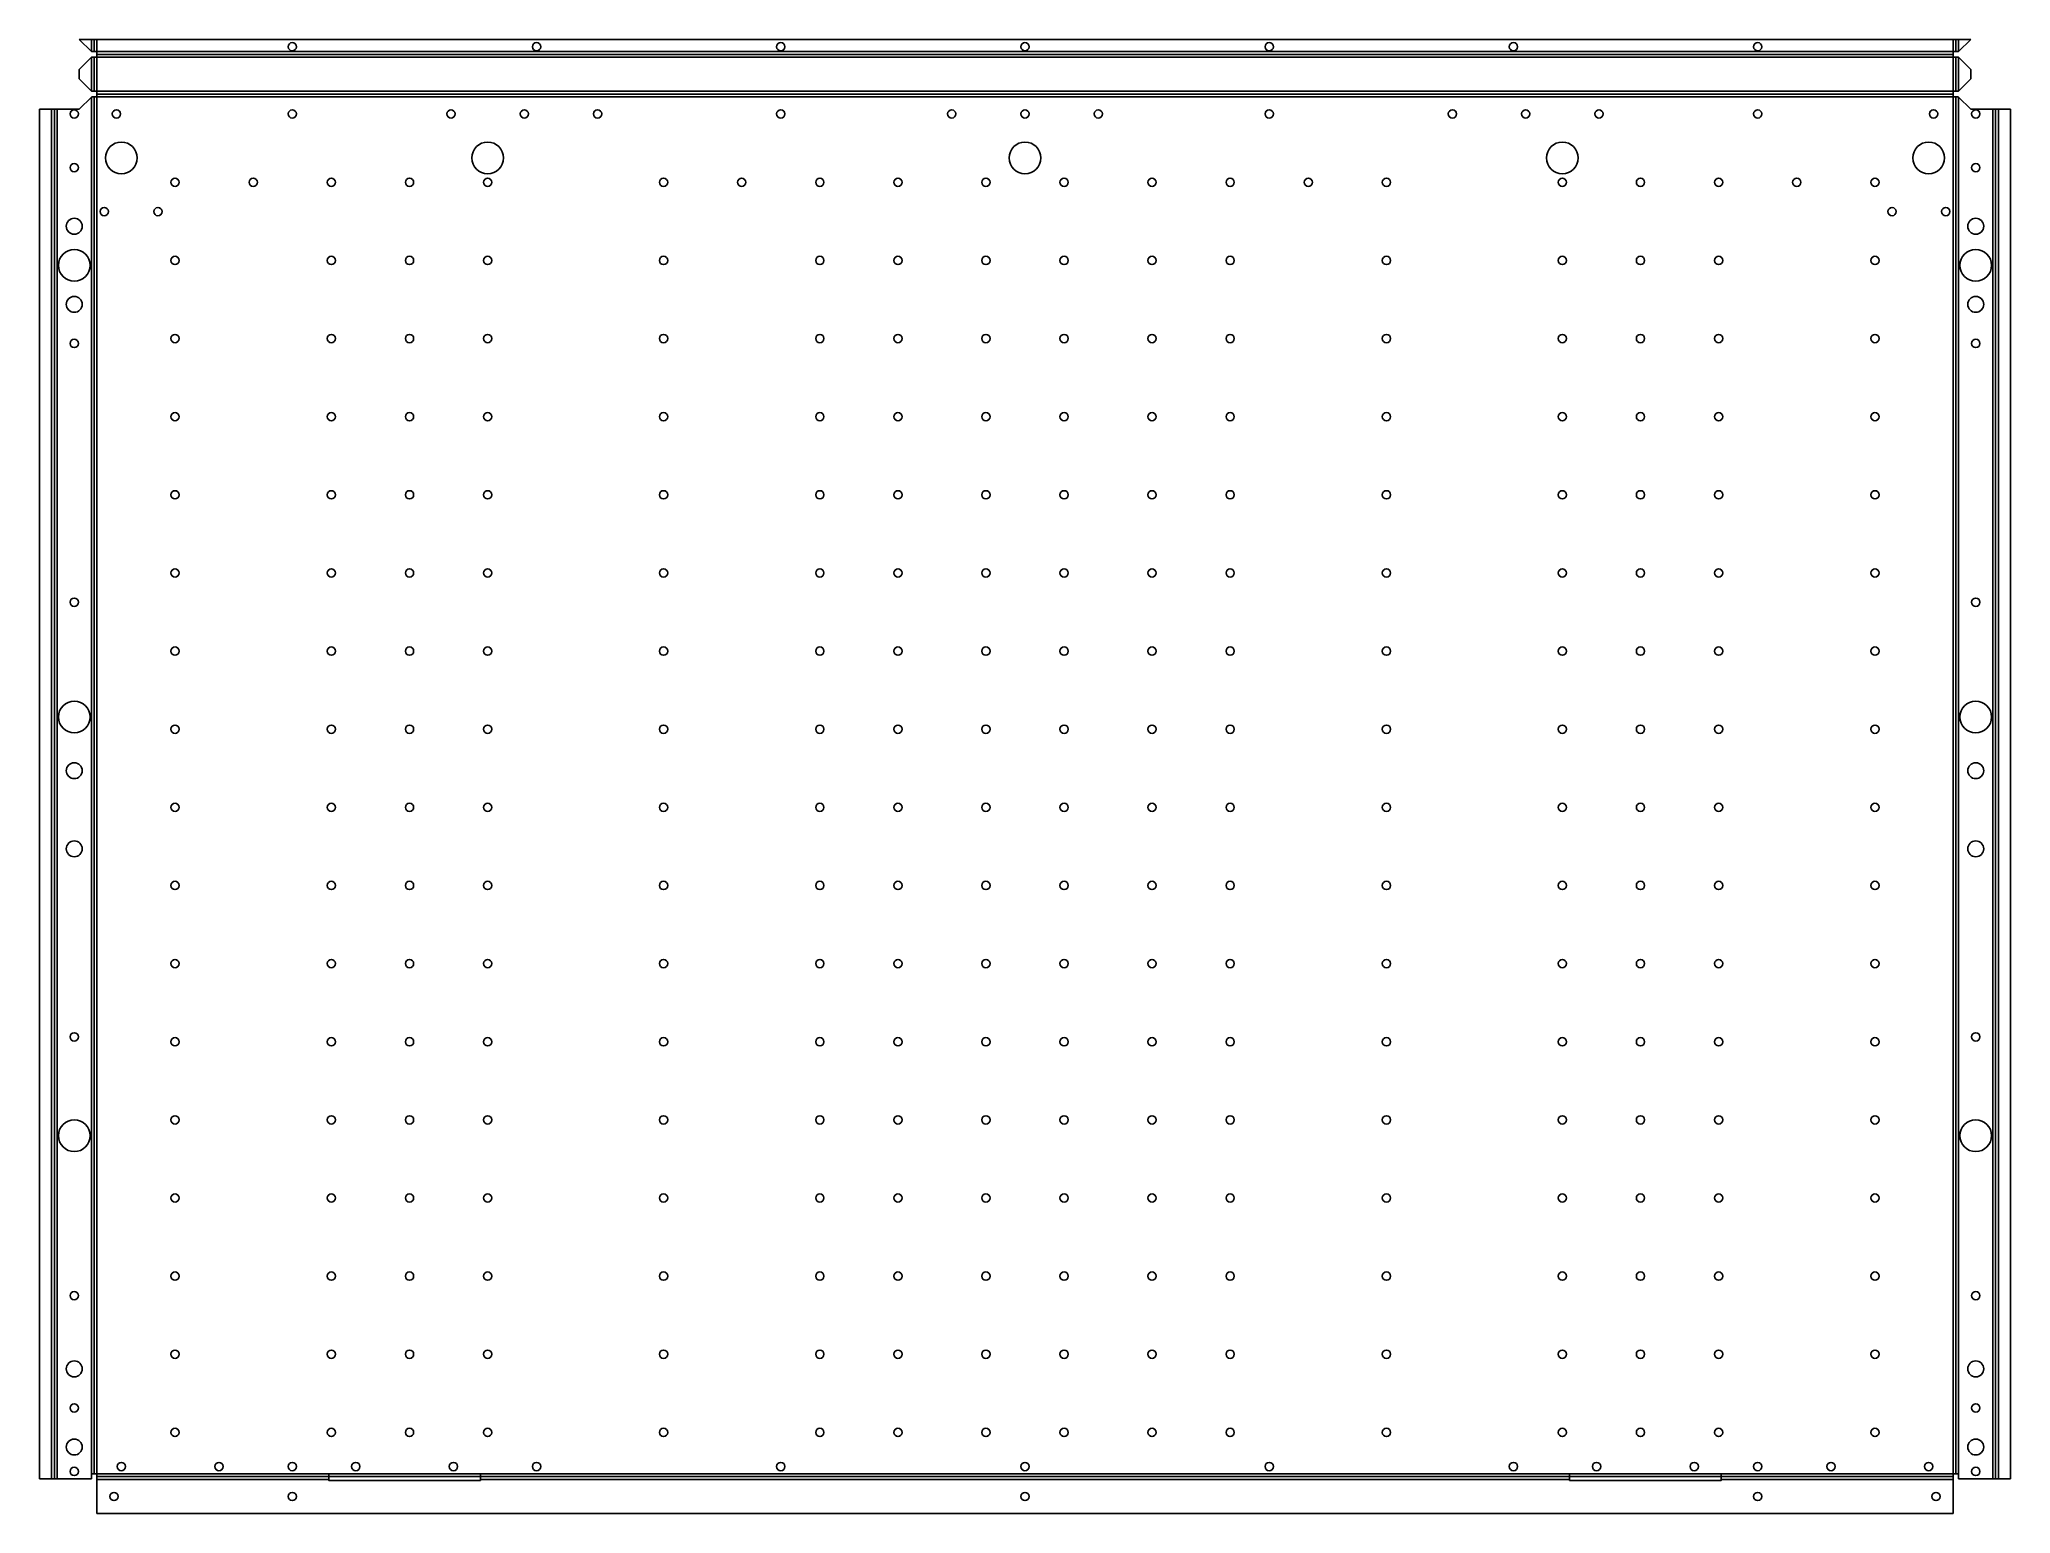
# Model space of a CAD drawing. Header units: millimetres. Extents: x -24 to 784, y 0 to 604.
import ezdxf

# ---------------------------------------------------------------- set-up
doc = ezdxf.new("R2010")
doc.units = ezdxf.units.MM

msp = doc.modelspace()

# ---------------------------------------------------------------- linework, layer by layer
at = {"layer": 'BEND'}
for p, q in [((-1.13, 603.79, 0), (-1.13, 598.82, 0)), ((0, 597.65, 0), (760, 597.65)), ((761.13, 598.82, 0), (761.13, 603.79, 0)), ((-1.13, 596.49, 0), (-1.13, 582.56, 0)), ((761.13, 582.56, 0), (761.13, 596.49, 0)), ((760, 581.39), (0, 581.39)), ((-17.39, 575.16, 0), (-17.39, 14.26)), ((-1.13, 16.26), (-1.13, 580.23)), ((761.13, 16.26), (761.13, 580.23)), ((777.39, 14.26, 0), (777.39, 575.16)), ((0, 15.13), (760, 15.13))]:
    msp.add_line(p, q, dxfattribs=at)
at = {"layer": 'BEND_EXTENT'}
for p, q in [((-2.26, 598.86, 0), (-2.26, 603.79, 0)), ((0, 603.79, 0), (0, 598.79)), ((0, 598.79), (760, 598.79, 0)), ((760, 598.79, 0), (760, 603.79, 0)), ((762.26, 603.79, 0), (762.26, 598.86, 0)), ((-2.26, 582.59, 0), (-2.26, 596.45, 0)), ((762.26, 596.45, 0), (762.26, 582.59, 0)), ((-18.52, 14.26, 0), (-18.52, 575.16, 0)), ((-16.26, 575.16, 0), (-16.26, 14.26, 0)), ((-2.26, 580.19, 0), (-2.26, 16.26, 0)), ((0, 16.26, 0), (0, 580.26)), ((0, 580.26), (760, 580.26)), ((760, 580.26), (760, 16.26, 0)), ((762.26, 16.26, 0), (762.26, 580.19, 0)), ((776.26, 575.16), (776.26, 14.26)), ((778.52, 575.16), (778.52, 14.26)), ((0, 16.26, 0), (95, 16.26)), ((157, 16.26), (603, 16.26)), ((665, 16.26), (760, 16.26, 0)), ((95, 14), (0, 14)), ((603, 14), (157, 14)), ((760, 14), (665, 14))]:
    msp.add_line(p, q, dxfattribs=at)
msp.add_lwpolyline([(760, 582.52), (0, 582.52), (0, 596.52), (760, 596.52)], close=True, dxfattribs=at)
at = {"layer": 'INTERIOR_PROFILES'}
for points in [[(157, 13.5), (157, 16.26), (95, 16.26), (95, 13.5)], [(603, 13.5), (665, 13.5), (665, 16.26), (603, 16.26)]]:
    msp.add_lwpolyline(points, close=True, dxfattribs=at)
at = {"layer": 'INTERIOR_PROFILES', "extrusion": (0, 0, -1)}
for centre, radius in [((-80, 600.79), 1.7), ((-180, 600.79), 1.7), ((-280, 600.79), 1.7), ((-380, 600.79), 1.7), ((-480, 600.79), 1.7), ((-580, 600.79), 1.7), ((-680, 600.79), 1.7), ((9.26, 573.26), 1.7), ((-8, 573.26), 1.7), ((-80, 573.26), 1.7), ((-145, 573.26), 1.7), ((-175, 573.26), 1.7), ((-205, 573.26), 1.7), ((-280, 573.26), 1.7), ((-350, 573.26), 1.7), ((-380, 573.26), 1.7), ((-410, 573.26), 1.7), ((-480, 573.26), 1.7), ((-555, 573.26), 1.7), ((-585, 573.26), 1.7), ((-615, 573.26), 1.7), ((-680, 573.26), 1.7), ((-752, 573.26), 1.7), ((-769.26, 573.26), 1.7), ((-10, 555.26), 6.5), ((-160, 555.26), 6.5), ((-380, 555.26), 6.5), ((-600, 555.26), 6.5), ((-750, 555.26), 6.5), ((9.26, 551.26), 1.7), ((-769.26, 551.26), 1.7), ((-32, 545.26), 1.7), ((-64, 545.26), 1.7), ((-96, 545.26), 1.7), ((-128, 545.26), 1.7), ((-160, 545.26), 1.7), ((-232, 545.26), 1.7), ((-264, 545.26), 1.7), ((-296, 545.26), 1.7), ((-328, 545.26), 1.7), ((-364, 545.26), 1.7), ((-396, 545.26), 1.7), ((-432, 545.26), 1.7), ((-464, 545.26), 1.7), ((-496, 545.26), 1.7), ((-528, 545.26), 1.7), ((-600, 545.26), 1.7), ((-632, 545.26), 1.7), ((-664, 545.26), 1.7), ((-696, 545.26), 1.7), ((-728, 545.26), 1.7), ((-3, 533.26), 1.7), ((-25, 533.26), 1.7), ((-735, 533.26), 1.7), ((-757, 533.26), 1.7), ((9.26, 527.26), 3.25), ((-769.26, 527.26), 3.25), ((9.26, 511.26), 6.5), ((-769.26, 511.26), 6.5), ((-32, 513.26), 1.7), ((-96, 513.26), 1.7), ((-128, 513.26), 1.7), ((-160, 513.26), 1.7), ((-232, 513.26), 1.7), ((-296, 513.26), 1.7), ((-328, 513.26), 1.7), ((-364, 513.26), 1.7), ((-396, 513.26), 1.7), ((-432, 513.26), 1.7), ((-464, 513.26), 1.7), ((-528, 513.26), 1.7), ((-600, 513.26), 1.7), ((-632, 513.26), 1.7), ((-664, 513.26), 1.7), ((-728, 513.26), 1.7), ((9.26, 495.26), 3.25), ((-769.26, 495.26), 3.25), ((9.26, 479.26), 1.7), ((-32, 481.26), 1.7), ((-96, 481.26), 1.7), ((-128, 481.26), 1.7), ((-160, 481.26), 1.7), ((-232, 481.26), 1.7), ((-296, 481.26), 1.7), ((-328, 481.26), 1.7), ((-364, 481.26), 1.7), ((-396, 481.26), 1.7), ((-432, 481.26), 1.7), ((-464, 481.26), 1.7), ((-528, 481.26), 1.7), ((-600, 481.26), 1.7), ((-632, 481.26), 1.7), ((-664, 481.26), 1.7), ((-728, 481.26), 1.7), ((-769.26, 479.26), 1.7), ((-32, 449.26), 1.7), ((-96, 449.26), 1.7), ((-128, 449.26), 1.7), ((-160, 449.26), 1.7), ((-232, 449.26), 1.7), ((-296, 449.26), 1.7), ((-328, 449.26), 1.7), ((-364, 449.26), 1.7), ((-396, 449.26), 1.7), ((-432, 449.26), 1.7), ((-464, 449.26), 1.7), ((-528, 449.26), 1.7), ((-600, 449.26), 1.7), ((-632, 449.26), 1.7), ((-664, 449.26), 1.7), ((-728, 449.26), 1.7), ((-32, 417.26), 1.7), ((-96, 417.26), 1.7), ((-128, 417.26), 1.7), ((-160, 417.26), 1.7), ((-232, 417.26), 1.7), ((-296, 417.26), 1.7), ((-328, 417.26), 1.7), ((-364, 417.26), 1.7), ((-396, 417.26), 1.7), ((-432, 417.26), 1.7), ((-464, 417.26), 1.7), ((-528, 417.26), 1.7), ((-600, 417.26), 1.7), ((-632, 417.26), 1.7), ((-664, 417.26), 1.7), ((-728, 417.26), 1.7), ((-32, 385.26), 1.7), ((-96, 385.26), 1.7), ((-128, 385.26), 1.7), ((-160, 385.26), 1.7), ((-232, 385.26), 1.7), ((-296, 385.26), 1.7), ((-328, 385.26), 1.7), ((-364, 385.26), 1.7), ((-396, 385.26), 1.7), ((-432, 385.26), 1.7), ((-464, 385.26), 1.7), ((-528, 385.26), 1.7), ((-600, 385.26), 1.7), ((-632, 385.26), 1.7), ((-664, 385.26), 1.7), ((-728, 385.26), 1.7), ((9.26, 373.26), 1.7), ((-769.26, 373.26), 1.7), ((-32, 353.26), 1.7), ((-96, 353.26), 1.7), ((-128, 353.26), 1.7), ((-160, 353.26), 1.7), ((-232, 353.26), 1.7), ((-296, 353.26), 1.7), ((-328, 353.26), 1.7), ((-364, 353.26), 1.7), ((-396, 353.26), 1.7), ((-432, 353.26), 1.7), ((-464, 353.26), 1.7), ((-528, 353.26), 1.7), ((-600, 353.26), 1.7), ((-632, 353.26), 1.7), ((-664, 353.26), 1.7), ((-728, 353.26), 1.7), ((9.26, 326.26), 6.5), ((-769.26, 326.26), 6.5), ((-32, 321.26), 1.7), ((-96, 321.26), 1.7), ((-128, 321.26), 1.7), ((-160, 321.26), 1.7), ((-232, 321.26), 1.7), ((-296, 321.26), 1.7), ((-328, 321.26), 1.7), ((-364, 321.26), 1.7), ((-396, 321.26), 1.7), ((-432, 321.26), 1.7), ((-464, 321.26), 1.7), ((-528, 321.26), 1.7), ((-600, 321.26), 1.7), ((-632, 321.26), 1.7), ((-664, 321.26), 1.7), ((-728, 321.26), 1.7), ((9.26, 304.26), 3.25), ((-769.26, 304.26), 3.25), ((-32, 289.26), 1.7), ((-96, 289.26), 1.7), ((-128, 289.26), 1.7), ((-160, 289.26), 1.7), ((-232, 289.26), 1.7), ((-296, 289.26), 1.7), ((-328, 289.26), 1.7), ((-364, 289.26), 1.7), ((-396, 289.26), 1.7), ((-432, 289.26), 1.7), ((-464, 289.26), 1.7), ((-528, 289.26), 1.7), ((-600, 289.26), 1.7), ((-632, 289.26), 1.7), ((-664, 289.26), 1.7), ((-728, 289.26), 1.7), ((9.26, 272.26), 3.25), ((-769.26, 272.26), 3.25), ((-32, 257.26), 1.7), ((-96, 257.26), 1.7), ((-128, 257.26), 1.7), ((-160, 257.26), 1.7), ((-232, 257.26), 1.7), ((-296, 257.26), 1.7), ((-328, 257.26), 1.7), ((-364, 257.26), 1.7), ((-396, 257.26), 1.7), ((-432, 257.26), 1.7), ((-464, 257.26), 1.7), ((-528, 257.26), 1.7), ((-600, 257.26), 1.7), ((-632, 257.26), 1.7), ((-664, 257.26), 1.7), ((-728, 257.26), 1.7), ((-32, 225.26), 1.7), ((-96, 225.26), 1.7), ((-128, 225.26), 1.7), ((-160, 225.26), 1.7), ((-232, 225.26), 1.7), ((-296, 225.26), 1.7), ((-328, 225.26), 1.7), ((-364, 225.26), 1.7), ((-396, 225.26), 1.7), ((-432, 225.26), 1.7), ((-464, 225.26), 1.7), ((-528, 225.26), 1.7), ((-600, 225.26), 1.7), ((-632, 225.26), 1.7), ((-664, 225.26), 1.7), ((-728, 225.26), 1.7), ((9.26, 195.26), 1.7), ((-32, 193.26), 1.7), ((-96, 193.26), 1.7), ((-128, 193.26), 1.7), ((-160, 193.26), 1.7), ((-232, 193.26), 1.7), ((-296, 193.26), 1.7), ((-328, 193.26), 1.7), ((-364, 193.26), 1.7), ((-396, 193.26), 1.7), ((-432, 193.26), 1.7), ((-464, 193.26), 1.7), ((-528, 193.26), 1.7), ((-600, 193.26), 1.7), ((-632, 193.26), 1.7), ((-664, 193.26), 1.7), ((-728, 193.26), 1.7), ((-769.26, 195.26), 1.7), ((-32, 161.26), 1.7), ((-96, 161.26), 1.7), ((-128, 161.26), 1.7), ((-160, 161.26), 1.7), ((-232, 161.26), 1.7), ((-296, 161.26), 1.7), ((-328, 161.26), 1.7), ((-364, 161.26), 1.7), ((-396, 161.26), 1.7), ((-432, 161.26), 1.7), ((-464, 161.26), 1.7), ((-528, 161.26), 1.7), ((-600, 161.26), 1.7), ((-632, 161.26), 1.7), ((-664, 161.26), 1.7), ((-728, 161.26), 1.7), ((9.26, 154.76), 6.5), ((-769.26, 154.76), 6.5), ((-32, 129.26), 1.7), ((-96, 129.26), 1.7), ((-128, 129.26), 1.7), ((-160, 129.26), 1.7), ((-232, 129.26), 1.7), ((-296, 129.26), 1.7), ((-328, 129.26), 1.7), ((-364, 129.26), 1.7), ((-396, 129.26), 1.7), ((-432, 129.26), 1.7), ((-464, 129.26), 1.7), ((-528, 129.26), 1.7), ((-600, 129.26), 1.7), ((-632, 129.26), 1.7), ((-664, 129.26), 1.7), ((-728, 129.26), 1.7), ((-32, 97.26), 1.7), ((-96, 97.26), 1.7), ((-128, 97.26), 1.7), ((-160, 97.26), 1.7), ((-232, 97.26), 1.7), ((-296, 97.26), 1.7), ((-328, 97.26), 1.7), ((-364, 97.26), 1.7), ((-396, 97.26), 1.7), ((-432, 97.26), 1.7), ((-464, 97.26), 1.7), ((-528, 97.26), 1.7), ((-600, 97.26), 1.7), ((-632, 97.26), 1.7), ((-664, 97.26), 1.7), ((-728, 97.26), 1.7), ((9.26, 89.26), 1.7), ((-769.26, 89.26), 1.7), ((-32, 65.26), 1.7), ((-96, 65.26), 1.7), ((-128, 65.26), 1.7), ((-160, 65.26), 1.7), ((-232, 65.26), 1.7), ((-296, 65.26), 1.7), ((-328, 65.26), 1.7), ((-364, 65.26), 1.7), ((-396, 65.26), 1.7), ((-432, 65.26), 1.7), ((-464, 65.26), 1.7), ((-528, 65.26), 1.7), ((-600, 65.26), 1.7), ((-632, 65.26), 1.7), ((-664, 65.26), 1.7), ((-728, 65.26), 1.7), ((9.26, 59.26), 3.25), ((-769.26, 59.26), 3.25), ((9.26, 43.26), 1.7), ((-769.26, 43.26), 1.7), ((-32, 33.26), 1.7), ((-96, 33.26), 1.7), ((-128, 33.26), 1.7), ((-160, 33.26), 1.7), ((-232, 33.26), 1.7), ((-296, 33.26), 1.7), ((-328, 33.26), 1.7), ((-364, 33.26), 1.7), ((-396, 33.26), 1.7), ((-432, 33.26), 1.7), ((-464, 33.26), 1.7), ((-528, 33.26), 1.7), ((-600, 33.26), 1.7), ((-632, 33.26), 1.7), ((-664, 33.26), 1.7), ((-728, 33.26), 1.7), ((9.26, 27.26), 3.25), ((-769.26, 27.26), 3.25), ((9.26, 17.26), 1.7), ((-10, 19.26), 1.7), ((-50, 19.26), 1.7), ((-80, 19.26), 1.7), ((-106, 19.26), 1.7), ((-146, 19.26), 1.7), ((-180, 19.26), 1.7), ((-280, 19.26), 1.7), ((-380, 19.26), 1.7), ((-480, 19.26), 1.7), ((-580, 19.26), 1.7), ((-614, 19.26), 1.7), ((-654, 19.26), 1.7), ((-680, 19.26), 1.7), ((-710, 19.26), 1.7), ((-750, 19.26), 1.7), ((-769.26, 17.26), 1.7), ((-7, 7), 1.7), ((-80, 7), 1.7), ((-380, 7), 1.7), ((-680, 7), 1.7), ((-753, 7), 1.7)]:
    msp.add_circle(centre, radius, dxfattribs=at)
at = {"layer": 'OUTER_PROFILES'}
for p, q in [((-2.26, 598.86), (-7.19, 603.79)), ((-7.19, 603.79), (-2.26, 603.79)), ((-2.26, 603.79), (0, 603.79)), ((0, 598.79), (-2.26, 598.86)), ((0, 603.79), (760, 603.79)), ((0, 596.52), (0, 598.79)), ((760, 603.79), (762.26, 603.79)), ((762.26, 598.86), (760, 598.79)), ((760, 598.79), (760, 596.52)), ((762.26, 603.79), (767.19, 603.79)), ((767.19, 603.79), (762.26, 598.86)), ((-7.26, 591.45), (-2.26, 596.45)), ((-7.26, 587.59), (-7.26, 591.45)), ((-2.26, 596.45), (0, 596.52)), ((760, 596.52), (762.26, 596.45)), ((762.26, 596.45), (767.26, 591.45)), ((767.26, 591.45), (767.26, 587.59)), ((-2.26, 582.59), (-7.26, 587.59)), ((0, 582.52), (-2.26, 582.59)), ((0, 580.26), (0, 582.52)), ((760, 582.52), (760, 580.26)), ((767.26, 587.59), (762.26, 582.59)), ((-23.52, 14.26), (-23.52, 575.16)), ((-23.52, 575.16), (-18.52, 575.16)), ((-18.52, 575.16), (-16.26, 575.16)), ((-16.26, 575.16), (-7.29, 575.16)), ((-7.29, 575.16), (-2.26, 580.19)), ((762.26, 580.19), (767.29, 575.16)), ((767.29, 575.16), (776.26, 575.16)), ((776.26, 575.16), (778.52, 575.16)), ((778.52, 575.16), (783.52, 575.16)), ((783.52, 575.16), (783.52, 14.26)), ((0, 16.26), (-2.26, 16.26)), ((-2.26, 16.26), (-2.26, 14.26)), ((0, 14), (0, 16.26)), ((762.26, 16.26), (760, 16.26)), ((760, 16.26), (760, 14)), ((762.26, 14.26), (762.26, 16.26)), ((-2.26, 14.26), (-23.52, 14.26)), ((0, 0), (0, 14)), ((760, 14), (760, 0)), ((783.52, 14.26), (762.26, 14.26)), ((760, 0), (0, 0))]:
    msp.add_line(p, q, dxfattribs=at)
for points, knots in [([(760, 582.52), (760.32, 582.53), (760.65, 582.54), (760.97, 582.55), (761.4, 582.57), (761.83, 582.58), (762.26, 582.59)], [0, 0, 0, 0, 0.673198, 0.673198, 0.673198, 1.570796, 1.570796, 1.570796, 1.570796]), ([(0, 580.26), (-0.11, 580.26), (-0.22, 580.26), (-0.33, 580.25), (-0.4, 580.25), (-0.47, 580.25), (-0.54, 580.25), (-0.68, 580.24), (-0.83, 580.24), (-0.97, 580.23), (-1.02, 580.23), (-1.07, 580.23), (-1.11, 580.23), (-1.44, 580.22), (-1.76, 580.21), (-2.09, 580.2), (-2.15, 580.19), (-2.2, 580.19), (-2.26, 580.19)], [-0.3149808, -0.3149808, -0.3149808, -0.3149808, -0.2691115, -0.2691115, -0.2691115, -0.2395298, -0.2395298, -0.2395298, -0.1800077, -0.1800077, -0.1800077, -0.1597673, -0.1597673, -0.1597673, -0.0243504, -0.0243504, -0.0243504, 0, 0, 0, 0]), ([(762.26, 580.19), (762.2, 580.19), (762.15, 580.19), (762.09, 580.2), (761.76, 580.21), (761.44, 580.22), (761.11, 580.23), (761.07, 580.23), (761.02, 580.23), (760.97, 580.23), (760.83, 580.24), (760.69, 580.24), (760.54, 580.25), (760.47, 580.25), (760.4, 580.25), (760.33, 580.25), (760.22, 580.26), (760.11, 580.26), (760, 580.26)], [-0.3150436, -0.3150436, -0.3150436, -0.3150436, -0.2907267, -0.2907267, -0.2907267, -0.1553765, -0.1553765, -0.1553765, -0.1351725, -0.1351725, -0.1351725, -0.0755629, -0.0755629, -0.0755629, -0.0459328, -0.0459328, -0.0459328, 0, 0, 0, 0])]:
    msp.add_open_spline(points, degree=3, knots=knots, dxfattribs=at)

doc.saveas('drawing.dxf')
